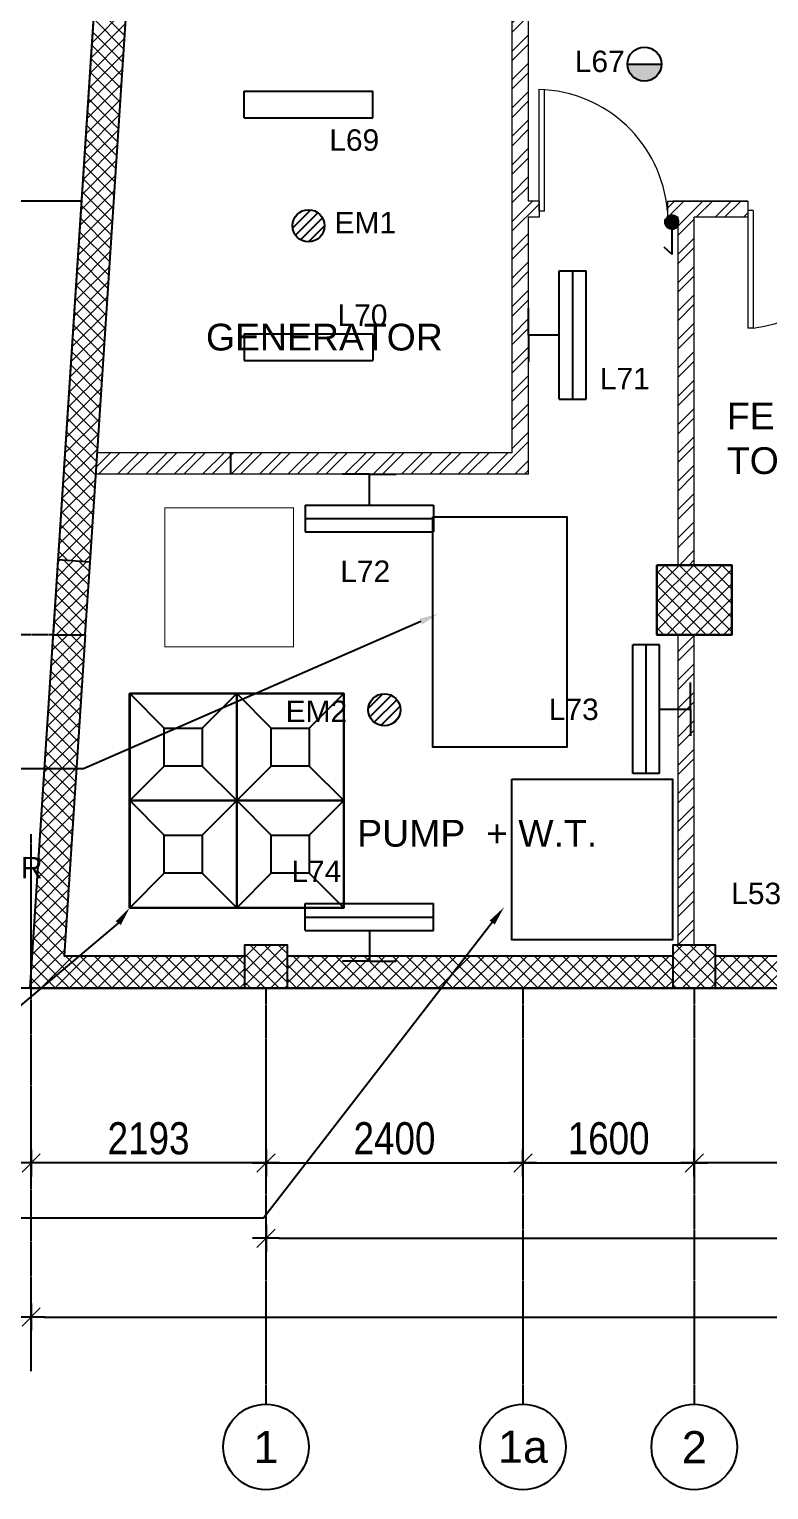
# Model space of a CAD drawing. Header units: inches. Extents: x 1217570 to 1674444, y 326920 to 480291.
# Drawn here: x 1438138 to 1445046, y 334872 to 348516 of the extents above; entities that cross this region are included whole.
import ezdxf
from ezdxf.enums import TextEntityAlignment as Align

# ---------------------------------------------------------------- set-up
doc = ezdxf.new("R2010")
doc.units = ezdxf.units.IN
doc.header["$MEASUREMENT"] = 0
for name, pattern in [('CENTER', [50.8, 31.75, -6.35, 6.35, -6.35]), ('DASHED', [19.05, 12.7, -6.35]), ('DOT2', [3.175, 0, -3.175])]:
    doc.linetypes.add(name, pattern=pattern)
for name, color, linetype in [('01- Low voltage', 7, 'Continuous'), ('Axis', 9, 'CENTER'), ('dim-axis', 254, 'Continuous'), ('FFNEW', 252, 'Continuous'), ('LIGHT', 151, 'Continuous'), ('P-FIRE-TXT', 181, 'Continuous'), ('P-PIPE-CWS', 80, 'Continuous'), ('P-PIPE-DRA', 40, 'Continuous'), ('S-COL', 210, 'Continuous'), ('S-WALL', 1, 'Continuous'), ('TEXT', 181, 'Continuous'), ('VP', 8, 'Continuous'), ('WS-PIPE-EQP', 6, 'Continuous')]:
    doc.layers.add(name, color=color, linetype=linetype)
for name, color, linetype, lineweight in [('A-BLOCK', 43, 'Continuous', 13), ('A-DOOR', 10, 'Continuous', 15), ('A-HATCH CONCRETE', 254, 'Continuous', 5), ('wall hatch', 252, 'Continuous', 0)]:
    doc.layers.add(name, color=color, linetype=linetype, lineweight=lineweight)
doc.styles.add('ARIAL', font='ARIALN.TTF')
doc.styles.add('style1', font='arial.ttf')
doc.dimstyles.new('DIM-100', dxfattribs={"dimscale": 150, "dimtxt": 2, "dimasz": 1, "dimexe": 0.75, "dimexo": 1, "dimgap": 0.5, "dimtad": 1, "dimdec": 0, "dimzin": 11, "dimdsep": 46, "dimtxsty": 'ARIAL', "dimblk": 'R', "dimcen": 2.5, "dimdle": 1, "dimclrd": 256, "dimclre": 256, "dimclrt": 256, "dimazin": 0, "dimtfac": 1, "dimtdec": 0, "dimtix": 1, "dimtmove": 2, "dimatfit": 3, "dimldrblk": 'R', "dimtolj": 1, "dimtzin": 3, "dimlwd": -1, "dimlwe": 13, "dimarcsym": 0})
pattern_1 = [(45, (1337614.36, 312749.91), (-132.58252, 132.58252), []), (45, (1337702.74, 312749.91), (-132.58252, 132.58252), [])]
pattern_2 = [(45, (1337614.36, 312749.915), (-66.29126, 66.29126), []), (135, (1337614.36, 312749.915), (-66.29126, -66.29126), [])]

# ---------------------------------------------------------------- blocks, each defined once
blk = doc.blocks.new('R')
for p, q in [((-1.05, 0), (1.05, 0)), ((0, -1.05), (0, 1.05))]:
    blk.add_line(p, q)
at = {"color": 4, "lineweight": 13}
blk.add_line((-0.71, -0.71), (0.71, 0.71), dxfattribs=at)
blk = doc.blocks.new('*D141')
at = {"layer": 'Defpoints', "color": 0, "transparency": 16777216}
for p in [(1422494, 561167), (1424094, 561167), (1424094, 560825)]:
    blk.add_point(p, dxfattribs=at)
at = {"layer": 'dim-axis', "color": 251, "linetype": 'DOT2', "lineweight": 13, "transparency": 16777216}
for p, q in [((1422494, 561017), (1422494, 560712)), ((1424094, 561017), (1424094, 560712))]:
    blk.add_line(p, q, dxfattribs=at)
at = {"layer": 'dim-axis', "color": 251, "transparency": 16777216}
blk.add_line((1422614, 560825), (1423974, 560825), dxfattribs=at)
at = {"layer": 'dim-axis', "color": 251, "transparency": 16777216, "xscale": 120, "yscale": 120, "zscale": 120, "rotation": 180}
blk.add_blockref('R', (1422494, 560825), dxfattribs=at)
at = {"layer": 'dim-axis', "color": 251, "transparency": 16777216, "xscale": 120, "yscale": 120, "zscale": 120}
blk.add_blockref('R', (1424094, 560825), dxfattribs=at)
at = {"layer": 'dim-axis', "color": 251, "transparency": 16777216, "insert": (1423294, 561053), "char_height": 300, "attachment_point": 5, "style": 'ARIAL'}
blk.add_mtext('\\A1;1600', dxfattribs=at)
blk = doc.blocks.new('*D164')
at = {"layer": 'Defpoints', "color": 0, "transparency": 16777216}
for p in [(1468019, 560121), (1420094, 560045), (1468019, 560045)]:
    blk.add_point(p, dxfattribs=at)
at = {"layer": 'dim-axis', "color": 251, "linetype": 'DOT2', "lineweight": 13, "transparency": 16777216}
for p, q in [((1420094, 560195), (1420094, 560233)), ((1468019, 560195), (1468019, 560233))]:
    blk.add_line(p, q, dxfattribs=at)
at = {"layer": 'dim-axis', "color": 251, "transparency": 16777216}
blk.add_line((1420214, 560121), (1467899, 560121), dxfattribs=at)
at = {"layer": 'dim-axis', "color": 251, "transparency": 16777216, "xscale": 120, "yscale": 120, "zscale": 120, "rotation": 180}
blk.add_blockref('R', (1420094, 560121), dxfattribs=at)
at = {"layer": 'dim-axis', "color": 251, "transparency": 16777216, "xscale": 120, "yscale": 120, "zscale": 120}
blk.add_blockref('R', (1468019, 560121), dxfattribs=at)
at = {"layer": 'dim-axis', "color": 251, "transparency": 16777216, "insert": (1444057, 560349), "char_height": 300, "attachment_point": 5, "style": 'ARIAL'}
blk.add_mtext('\\A1;47925', dxfattribs=at)
blk = doc.blocks.new('*D165')
at = {"layer": 'Defpoints', "color": 0, "transparency": 16777216}
for p in [(1417901, 559309), (1468019, 559385), (1468019, 559309)]:
    blk.add_point(p, dxfattribs=at)
at = {"layer": 'dim-axis', "color": 251, "linetype": 'DOT2', "lineweight": 13, "transparency": 16777216}
for p, q in [((1417901, 559459), (1417901, 559497)), ((1468019, 559459), (1468019, 559497))]:
    blk.add_line(p, q, dxfattribs=at)
at = {"layer": 'dim-axis', "color": 251, "transparency": 16777216}
blk.add_line((1418021, 559385), (1467899, 559385), dxfattribs=at)
at = {"layer": 'dim-axis', "color": 251, "transparency": 16777216, "xscale": 120, "yscale": 120, "zscale": 120, "rotation": 180}
blk.add_blockref('R', (1417901, 559385), dxfattribs=at)
at = {"layer": 'dim-axis', "color": 251, "transparency": 16777216, "xscale": 120, "yscale": 120, "zscale": 120}
blk.add_blockref('R', (1468019, 559385), dxfattribs=at)
at = {"layer": 'dim-axis', "color": 251, "transparency": 16777216, "insert": (1442960, 559613), "char_height": 300, "attachment_point": 5, "style": 'ARIAL'}
blk.add_mtext('\\A1;50118', dxfattribs=at)
blk = doc.blocks.new('*D182')
at = {"layer": 'Defpoints', "color": 0, "transparency": 16777216}
for p in [(1418810, 597585), (1420642, 597441), (1417901, 562459)]:
    blk.add_point(p, dxfattribs=at)
at = {"layer": 'dim-axis', "color": 251, "transparency": 16777216}
blk.add_line((1416079, 562722), (1418801, 597465), dxfattribs=at)
at = {"layer": 'dim-axis', "color": 251, "linetype": 'DOT2', "lineweight": 13, "transparency": 16777216}
for p, q in [((1420492, 597453), (1418698, 597594)), ((1417752, 562470), (1415957, 562611))]:
    blk.add_line(p, q, dxfattribs=at)
at = {"layer": 'dim-axis', "color": 251, "transparency": 16777216, "xscale": 120, "yscale": 120, "zscale": 120}
for p, rotation in [((1418810, 597585), 85.52071850426807), ((1416070, 562602), 265.5207185042681)]:
    blk.add_blockref('R', p, dxfattribs=dict(at, rotation=rotation))
at = {"layer": 'dim-axis', "color": 251, "transparency": 16777216, "insert": (1417212, 580111), "char_height": 300, "attachment_point": 5, "rotation": 85.5207, "style": 'ARIAL'}
blk.add_mtext('\\A1;35090', dxfattribs=at)
blk = doc.blocks.new('*D181')
at = {"layer": 'Defpoints', "color": 0, "transparency": 16777216}
for p in [(1420094, 561773), (1417901, 561388), (1417901, 560825)]:
    blk.add_point(p, dxfattribs=at)
at = {"layer": 'dim-axis', "color": 251, "linetype": 'DOT2', "lineweight": 13, "transparency": 16777216}
for p, q in [((1420094, 561623), (1420094, 560712)), ((1417901, 561238), (1417901, 560712))]:
    blk.add_line(p, q, dxfattribs=at)
at = {"layer": 'dim-axis', "color": 251, "transparency": 16777216}
blk.add_line((1419974, 560825), (1418021, 560825), dxfattribs=at)
at = {"layer": 'dim-axis', "color": 251, "transparency": 16777216, "xscale": 120, "yscale": 120, "zscale": 120, "rotation": 180}
blk.add_blockref('R', (1417901, 560825), dxfattribs=at)
at = {"layer": 'dim-axis', "color": 251, "transparency": 16777216, "xscale": 120, "yscale": 120, "zscale": 120}
blk.add_blockref('R', (1420094, 560825), dxfattribs=at)
at = {"layer": 'dim-axis', "color": 251, "transparency": 16777216, "insert": (1418997, 561053), "char_height": 300, "attachment_point": 5, "style": 'ARIAL'}
blk.add_mtext('\\A1;2193', dxfattribs=at)
blk = doc.blocks.new('*D172')
at = {"layer": 'Defpoints', "color": 0, "transparency": 16777216}
for p in [(1424094, 561773), (1428094, 561773), (1424094, 560825)]:
    blk.add_point(p, dxfattribs=at)
at = {"layer": 'dim-axis', "color": 251, "linetype": 'DOT2', "lineweight": 13, "transparency": 16777216}
for p, q in [((1424094, 561623), (1424094, 560712)), ((1428094, 561623), (1428094, 560712))]:
    blk.add_line(p, q, dxfattribs=at)
at = {"layer": 'dim-axis', "color": 251, "transparency": 16777216}
blk.add_line((1427974, 560825), (1424214, 560825), dxfattribs=at)
at = {"layer": 'dim-axis', "color": 251, "transparency": 16777216, "xscale": 120, "yscale": 120, "zscale": 120, "rotation": 180}
blk.add_blockref('R', (1424094, 560825), dxfattribs=at)
at = {"layer": 'dim-axis', "color": 251, "transparency": 16777216, "xscale": 120, "yscale": 120, "zscale": 120}
blk.add_blockref('R', (1428094, 560825), dxfattribs=at)
at = {"layer": 'dim-axis', "color": 251, "transparency": 16777216, "insert": (1426094, 561053), "char_height": 300, "attachment_point": 5, "style": 'ARIAL'}
blk.add_mtext('\\A1;4000', dxfattribs=at)
blk = doc.blocks.new('*D173')
at = {"layer": 'Defpoints', "color": 0, "transparency": 16777216}
for p in [(1420094, 561773), (1422494, 561773), (1422494, 560825)]:
    blk.add_point(p, dxfattribs=at)
at = {"layer": 'dim-axis', "color": 251, "linetype": 'DOT2', "lineweight": 13, "transparency": 16777216}
for p, q in [((1420094, 561623), (1420094, 560712)), ((1422494, 561623), (1422494, 560712))]:
    blk.add_line(p, q, dxfattribs=at)
at = {"layer": 'dim-axis', "color": 251, "transparency": 16777216}
blk.add_line((1420214, 560825), (1422374, 560825), dxfattribs=at)
at = {"layer": 'dim-axis', "color": 251, "transparency": 16777216, "xscale": 120, "yscale": 120, "zscale": 120, "rotation": 180}
blk.add_blockref('R', (1420094, 560825), dxfattribs=at)
at = {"layer": 'dim-axis', "color": 251, "transparency": 16777216, "xscale": 120, "yscale": 120, "zscale": 120}
blk.add_blockref('R', (1422494, 560825), dxfattribs=at)
at = {"layer": 'dim-axis', "color": 251, "transparency": 16777216, "insert": (1421294, 561053), "char_height": 300, "attachment_point": 5, "style": 'ARIAL'}
blk.add_mtext('\\A1;2400', dxfattribs=at)
blk = doc.blocks.new('SDGTFHHD')
at = {"layer": 'A-HATCH CONCRETE'}
h = blk.add_hatch(dxfattribs=at)
h.set_pattern_fill('ANSI37', color=254, scale=750)
h.set_pattern_definition(pattern_2)
h.paths.add_polyline_path([(1345019, 724537), (1345320, 724537), (1345365, 725216), (1345065, 725235)])
h = blk.add_hatch(dxfattribs=at)
h.set_pattern_fill('ANSI37', color=254, scale=750)
h.set_pattern_definition(pattern_2)
h.paths.add_polyline_path([(1350658, 725187), (1350658, 724537), (1351358, 724537), (1351358, 725187)])
h = blk.add_hatch(dxfattribs=at)
h.set_pattern_fill('ANSI37', color=254, scale=750)
h.set_pattern_definition(pattern_2)
h.paths.add_polyline_path([(1346808, 721237), (1347208, 721237), (1347208, 721637), (1346808, 721637)])
h = blk.add_hatch(dxfattribs=at)
h.set_pattern_fill('ANSI37', color=254, scale=750)
h.set_pattern_definition([(45, (1337613.73, 312749.915), (-66.29126, 66.29126), []), (135, (1337613.73, 312749.915), (-66.29126, -66.29126), [])])
h.paths.add_polyline_path([(1350807, 721237), (1351207, 721237), (1351207, 721637), (1350807, 721637)])
at = {"layer": 'wall hatch', "ltscale": 500}
h = blk.add_hatch(dxfattribs=at)
h.set_pattern_fill('ANSI32', color=254, scale=500)
h.set_pattern_definition([(45, (1337614.33, 312749.89), (-132.58252, 132.58252), []), (45, (1337702.72, 312749.89), (-132.58252, 132.58252), [])])
h.paths.add_polyline_path([(1345431, 726237), (1345418, 726037), (1349457, 726037), (1349457, 728437), (1349558, 728437), (1349558, 728587), (1349458, 728587), (1349457, 730387), (1349307, 730387), (1349307, 726237)])
h = blk.add_hatch(dxfattribs=at)
h.set_pattern_fill('ANSI32', color=254, scale=500)
h.set_pattern_definition(pattern_1)
h.paths.add_polyline_path([(1351008, 728437), (1351508, 728437), (1351508, 728588), (1350972, 728587), (1350757, 728587), (1350757, 728437), (1350858, 728437), (1350858, 725187), (1351008, 725183)])
h = blk.add_hatch(dxfattribs=at)
h.set_pattern_fill('ANSI32', color=254, scale=500)
h.set_pattern_definition(pattern_1)
h.paths.add_polyline_path([(1351008, 724537), (1350858, 724537), (1350858, 721587), (1351008, 721587)])
at = {"layer": 'A-BLOCK', "color": 254, "ltscale": 100}
for p, q in [((1349308, 726237), (1349308, 730387)), ((1349458, 728587), (1349458, 730387)), ((1349558, 728587), (1349458, 728587)), ((1349558, 728587), (1349558, 728437)), ((1350757, 728587), (1350757, 728437)), ((1350757, 728587), (1351508, 728587)), ((1350972, 728587), (1350807, 728587)), ((1351508, 728587), (1350972, 728587)), ((1351508, 728587), (1351508, 728437)), ((1349558, 728437), (1349457, 728437)), ((1349458, 726037), (1349458, 728437)), ((1350858, 728437), (1350757, 728437)), ((1350858, 725187), (1350858, 728437)), ((1351008, 725187), (1351008, 728437)), ((1351508, 728437), (1351008, 728437)), ((1349308, 726237), (1345431, 726237)), ((1349458, 726037), (1345418, 726037)), ((1350858, 721637), (1350858, 724537)), ((1351008, 721637), (1351008, 724537))]:
    blk.add_line(p, q, dxfattribs=at)
at = {"layer": 'A-DOOR', "color": 254}
for p, q in [((1349558, 728494), (1349558, 729632)), ((1349608, 728494), (1349608, 729632)), ((1349608, 728494), (1349558, 728494)), ((1351508, 728500), (1351508, 727402)), ((1351558, 728500), (1351508, 728500)), ((1351558, 728500), (1351558, 727402)), ((1351558, 727402), (1351508, 727402))]:
    blk.add_line(p, q, dxfattribs=at)
for centre, radius, start, end in [((1349524, 728394), 1237, 4.6791, 88.4526), ((1351425, 728580), 1186, 276.4333, 356.1269)]:
    blk.add_arc(centre, radius, start, end, dxfattribs=at)
at = {"layer": 'A-HATCH CONCRETE', "color": 254, "linetype": 'Continuous'}
for p, q in [((1345381, 730064), (1345703, 730386)), ((1345686, 730135), (1345404, 730417)), ((1345372, 729922), (1345693, 730244)), ((1345678, 730011), (1345396, 730293)), ((1345362, 729780), (1345684, 730102)), ((1345670, 729886), (1345388, 730169)), ((1345353, 729638), (1345675, 729960)), ((1345662, 729762), (1345380, 730044)), ((1345344, 729496), (1345666, 729818)), ((1345654, 729638), (1345372, 729920)), ((1345335, 729355), (1345656, 729676)), ((1345646, 729513), (1345363, 729795)), ((1345629, 729264), (1345347, 729546)), ((1345637, 729389), (1345355, 729671)), ((1345325, 729213), (1345647, 729534)), ((1345621, 729140), (1345339, 729422)), ((1345316, 729071), (1345638, 729393)), ((1345613, 729015), (1345331, 729298)), ((1345307, 728929), (1345628, 729251)), ((1345605, 728891), (1345323, 729173)), ((1345297, 728787), (1345619, 729109)), ((1345597, 728767), (1345314, 729049)), ((1345288, 728645), (1345610, 728967)), ((1345588, 728642), (1345306, 728924)), ((1345279, 728503), (1345600, 728825)), ((1345580, 728518), (1345298, 728800)), ((1345269, 728361), (1345591, 728683)), ((1345572, 728393), (1345290, 728675)), ((1345260, 728220), (1345582, 728541)), ((1345564, 728269), (1345282, 728551)), ((1345251, 728078), (1345573, 728399)), ((1345556, 728144), (1345274, 728427)), ((1345242, 727936), (1345563, 728258)), ((1345540, 727896), (1345257, 728178)), ((1345548, 728020), (1345266, 728302)), ((1345232, 727794), (1345554, 728116)), ((1345531, 727771), (1345249, 728053)), ((1345223, 727652), (1345545, 727974)), ((1345523, 727647), (1345241, 727929)), ((1345214, 727510), (1345535, 727832)), ((1345515, 727522), (1345233, 727804)), ((1345204, 727368), (1345526, 727690)), ((1345507, 727398), (1345225, 727680)), ((1345195, 727226), (1345517, 727548)), ((1345499, 727273), (1345217, 727556)), ((1345186, 727085), (1345508, 727406)), ((1345491, 727149), (1345208, 727431)), ((1345176, 726943), (1345498, 727264)), ((1345482, 727025), (1345200, 727307)), ((1345167, 726801), (1345489, 727122)), ((1345474, 726900), (1345192, 727182)), ((1345158, 726659), (1345480, 726981)), ((1345466, 726776), (1345184, 727058)), ((1345149, 726517), (1345470, 726839)), ((1345450, 726527), (1345168, 726809)), ((1345458, 726651), (1345176, 726933)), ((1345139, 726375), (1345461, 726697)), ((1345442, 726402), (1345160, 726685)), ((1345130, 726233), (1345452, 726555)), ((1345434, 726278), (1345151, 726560)), ((1345121, 726091), (1345442, 726413)), ((1345425, 726154), (1345143, 726436)), ((1345111, 725949), (1345433, 726271)), ((1345417, 726029), (1345135, 726311)), ((1345102, 725808), (1345424, 726129)), ((1345409, 725905), (1345127, 726187)), ((1345401, 725780), (1345119, 726062)), ((1345093, 725666), (1345415, 725987)), ((1345393, 725656), (1345111, 725938)), ((1345084, 725524), (1345405, 725846)), ((1345385, 725531), (1345102, 725814)), ((1345074, 725382), (1345396, 725704)), ((1345376, 725407), (1345094, 725689)), ((1345065, 725240), (1345387, 725562)), ((1345368, 725283), (1345086, 725565)), ((1345156, 725229), (1345070, 725316)), ((1345298, 725220), (1345078, 725440)), ((1345185, 725228), (1345377, 725420)), ((1345062, 725191), (1345062, 725191)), ((1345309, 725219), (1345368, 725278)), ((1345054, 725066), (1345054, 725067)), ((1345056, 725098), (1345056, 725099)), ((1345359, 725136), (1345359, 725137)), ((1345361, 725157), (1345360, 725158)), ((1345046, 724942), (1345045, 724943)), ((1345046, 724956), (1345047, 724957)), ((1345344, 724909), (1345344, 724909)), ((1345349, 724994), (1345350, 724995)), ((1345353, 725033), (1345352, 725034)), ((1345038, 724818), (1345037, 724818)), ((1345037, 724814), (1345038, 724815)), ((1345336, 724784), (1345336, 724785)), ((1345340, 724852), (1345341, 724853)), ((1345028, 724673), (1345028, 724673)), ((1345030, 724693), (1345029, 724694)), ((1345328, 724660), (1345328, 724660)), ((1345331, 724711), (1345332, 724711)), ((1345000, 724247), (1345290, 724537)), ((1345009, 724389), (1345157, 724537)), ((1345018, 724531), (1345025, 724537)), ((1345022, 724569), (1345021, 724569)), ((1345303, 724287), (1345053, 724537)), ((1345311, 724412), (1345186, 724537)), ((1345319, 724536), (1345318, 724537)), ((1345322, 724569), (1345322, 724569)), ((1344991, 724105), (1345312, 724427)), ((1345295, 724163), (1345013, 724445)), ((1344981, 723963), (1345303, 724285)), ((1345287, 724038), (1345005, 724320)), ((1344972, 723821), (1345294, 724143)), ((1345279, 723914), (1344997, 724196)), ((1344963, 723679), (1345284, 724001)), ((1345262, 723665), (1344980, 723947)), ((1345271, 723789), (1344988, 724072)), ((1344953, 723538), (1345275, 723859)), ((1345254, 723541), (1344972, 723823)), ((1344944, 723396), (1345266, 723717)), ((1345246, 723416), (1344964, 723698)), ((1344935, 723254), (1345256, 723575)), ((1345238, 723292), (1344956, 723574)), ((1344925, 723112), (1345247, 723434)), ((1345230, 723167), (1344948, 723449)), ((1344916, 722970), (1345238, 723292)), ((1345222, 723043), (1344939, 723325)), ((1344907, 722828), (1345229, 723150)), ((1345213, 722918), (1344931, 723201)), ((1344898, 722686), (1345219, 723008)), ((1345205, 722794), (1344923, 723076)), ((1344888, 722544), (1345210, 722866)), ((1345197, 722670), (1344915, 722952)), ((1344879, 722402), (1345201, 722724)), ((1345189, 722545), (1344907, 722827)), ((1344870, 722261), (1345191, 722582)), ((1345173, 722296), (1344891, 722578)), ((1345181, 722421), (1344899, 722703)), ((1345165, 722172), (1344882, 722454)), ((1344860, 722119), (1345182, 722440)), ((1345156, 722047), (1344874, 722330)), ((1344851, 721977), (1345173, 722299)), ((1345148, 721923), (1344866, 722205)), ((1344842, 721835), (1345164, 722157)), ((1345140, 721798), (1344858, 722081)), ((1344833, 721693), (1345154, 722015)), ((1345132, 721674), (1344850, 721956)), ((1344823, 721551), (1345145, 721873)), ((1345124, 721550), (1344842, 721832)), ((1344814, 721409), (1345136, 721731)), ((1345304, 721237), (1344833, 721707)), ((1344805, 721267), (1345126, 721589)), ((1345171, 721237), (1344825, 721583)), ((1344907, 721237), (1345207, 721537)), ((1345039, 721237), (1345339, 721537)), ((1345436, 721237), (1345136, 721537)), ((1345172, 721237), (1345472, 721537)), ((1345569, 721237), (1345269, 721537)), ((1345304, 721237), (1345604, 721537)), ((1345702, 721237), (1345402, 721537)), ((1345437, 721237), (1345737, 721537)), ((1345834, 721237), (1345534, 721537)), ((1345570, 721237), (1345870, 721537)), ((1345967, 721237), (1345667, 721537)), ((1345702, 721237), (1346002, 721537)), ((1346099, 721237), (1345799, 721537)), ((1345835, 721237), (1346135, 721537)), ((1346232, 721237), (1345932, 721537)), ((1345967, 721237), (1346267, 721537)), ((1346365, 721237), (1346065, 721537)), ((1346100, 721237), (1346400, 721537)), ((1346497, 721237), (1346197, 721537)), ((1346232, 721237), (1346532, 721537)), ((1346630, 721237), (1346330, 721537)), ((1346365, 721237), (1346665, 721537)), ((1346762, 721237), (1346462, 721537)), ((1346498, 721237), (1346798, 721537)), ((1346808, 721324), (1346595, 721537)), ((1346808, 721457), (1346727, 721537)), ((1347208, 721417), (1347328, 721537)), ((1347208, 721284), (1347461, 721537)), ((1347558, 721237), (1347258, 721537)), ((1347293, 721237), (1347593, 721537)), ((1347690, 721237), (1347390, 721537)), ((1347426, 721237), (1347726, 721537)), ((1347823, 721237), (1347523, 721537)), ((1347558, 721237), (1347858, 721537)), ((1347956, 721237), (1347656, 721537)), ((1347691, 721237), (1347991, 721537)), ((1348088, 721237), (1347788, 721537)), ((1347823, 721237), (1348123, 721537)), ((1348221, 721237), (1347921, 721537)), ((1347956, 721237), (1348256, 721537)), ((1348353, 721237), (1348053, 721537)), ((1348089, 721237), (1348389, 721537)), ((1348486, 721237), (1348186, 721537)), ((1348221, 721237), (1348521, 721537)), ((1348618, 721237), (1348318, 721537)), ((1348354, 721237), (1348654, 721537)), ((1348751, 721237), (1348451, 721537)), ((1348486, 721237), (1348786, 721537)), ((1348884, 721237), (1348584, 721537)), ((1348619, 721237), (1348919, 721537)), ((1349016, 721237), (1348716, 721537)), ((1348752, 721237), (1349052, 721537)), ((1349149, 721237), (1348849, 721537)), ((1348884, 721237), (1349184, 721537)), ((1349281, 721237), (1348981, 721537)), ((1349017, 721237), (1349317, 721537)), ((1349414, 721237), (1349114, 721537)), ((1349149, 721237), (1349449, 721537)), ((1349547, 721237), (1349247, 721537)), ((1349282, 721237), (1349582, 721537)), ((1349679, 721237), (1349379, 721537)), ((1349414, 721237), (1349714, 721537)), ((1349812, 721237), (1349512, 721537)), ((1349547, 721237), (1349847, 721537)), ((1349944, 721237), (1349644, 721537)), ((1349680, 721237), (1349980, 721537)), ((1350077, 721237), (1349777, 721537)), ((1349812, 721237), (1350112, 721537)), ((1350209, 721237), (1349909, 721537)), ((1349945, 721237), (1350245, 721537)), ((1350342, 721237), (1350042, 721537)), ((1350077, 721237), (1350377, 721537)), ((1350475, 721237), (1350175, 721537)), ((1350210, 721237), (1350510, 721537)), ((1350607, 721237), (1350307, 721537)), ((1350343, 721237), (1350643, 721537)), ((1350740, 721237), (1350440, 721537)), ((1350475, 721237), (1350775, 721537)), ((1350808, 721301), (1350572, 721537)), ((1350808, 721434), (1350705, 721537)), ((1351208, 721439), (1351305, 721537)), ((1351208, 721307), (1351438, 721537)), ((1351535, 721237), (1351235, 721537)), ((1351271, 721237), (1351571, 721537)), ((1351668, 721237), (1351368, 721537)), ((1351403, 721237), (1351703, 721537)), ((1351800, 721237), (1351500, 721537)), ((1351536, 721237), (1351836, 721537)), ((1351933, 721237), (1351633, 721537)), ((1351668, 721237), (1351968, 721537)), ((1345039, 721237), (1344817, 721459)), ((1346630, 721237), (1346808, 721415)), ((1347425, 721237), (1347208, 721454)), ((1350608, 721237), (1350808, 721437)), ((1351403, 721237), (1351208, 721432)), ((1344906, 721237), (1344809, 721334)), ((1346763, 721237), (1346808, 721282)), ((1347293, 721237), (1347208, 721322)), ((1350740, 721237), (1350808, 721305)), ((1351270, 721237), (1351208, 721299))]:
    blk.add_line(p, q, dxfattribs=at)
at = {"layer": 'P-PIPE-CWS', "color": 254}
for p, q in [((1345735, 723987), (1346057, 723665)), ((1346735, 723987), (1346412, 723665)), ((1346735, 723987), (1347057, 723665)), ((1347735, 723987), (1347412, 723665)), ((1346057, 723310), (1345735, 722987)), ((1346412, 723310), (1346735, 722987)), ((1347057, 723310), (1346735, 722987)), ((1347412, 723310), (1347735, 722987)), ((1345735, 722987), (1346057, 722665)), ((1346735, 722987), (1346412, 722665)), ((1346735, 722987), (1347057, 722665)), ((1347735, 722987), (1347412, 722665)), ((1346057, 722310), (1345735, 721987)), ((1346412, 722310), (1346735, 721987)), ((1347057, 722310), (1346735, 721987)), ((1347412, 722310), (1347735, 721987))]:
    blk.add_line(p, q, dxfattribs=at)
at = {"layer": 'P-PIPE-CWS', "color": 254, "transparency": 33554687}
blk.add_lwpolyline([(1345734, 723987), (1347734, 723987), (1347734, 721987), (1345734, 721987)], close=True, dxfattribs=at)
blk.add_lwpolyline([(1345734, 723987), (1347734, 723987), (1347734, 721987), (1345734, 721987)], close=True, dxfattribs=at)
at = {"layer": 'P-PIPE-CWS', "color": 254}
for points in [[(1345735, 722987), (1346735, 722987), (1346735, 723987), (1345735, 723987)], [(1346735, 722987), (1347735, 722987), (1347735, 723987), (1346735, 723987)], [(1346412, 723665), (1346412, 723310), (1346057, 723310), (1346057, 723665)], [(1347412, 723665), (1347412, 723310), (1347057, 723310), (1347057, 723665)], [(1345735, 721987), (1346735, 721987), (1346735, 722987), (1345735, 722987)], [(1346735, 721987), (1347735, 721987), (1347735, 722987), (1346735, 722987)], [(1346412, 722665), (1346412, 722310), (1346057, 722310), (1346057, 722665)], [(1347412, 722665), (1347412, 722310), (1347057, 722310), (1347057, 722665)]]:
    blk.add_lwpolyline(points, close=True, dxfattribs=at)
at = {"layer": 'P-PIPE-DRA', "color": 254, "ltscale": 0.1}
for points in [[(1348567, 725637), (1349817, 725637), (1349817, 723487), (1348567, 723487)], [(1349303, 723187), (1350803, 723187), (1350803, 721687), (1349303, 721687)]]:
    blk.add_lwpolyline(points, close=True, dxfattribs=at)
for points in [[(1348453, 724660), (1345304, 723284), (1344392, 723284)], [(1345628, 721842), (1343779, 720286), (1340025, 720286)], [(1349121, 721848), (1346985, 719088), (1341007, 719088)]]:
    blk.add_lwpolyline(points, dxfattribs=at)
for points in [[(1348441, 724687), (1348618, 724732), (1348465, 724632)], [(1345604, 721860), (1345735, 721987), (1345652, 721825)], [(1349097, 721867), (1349231, 721991), (1349144, 721830)]]:
    blk.add_solid(points, dxfattribs=at)
at = {"layer": 'S-COL', "color": 254}
blk.add_lwpolyline([(1345019, 724537), (1345320, 724537), (1345365, 725216), (1345065, 725235)], close=True, dxfattribs=at)
at = {"layer": 'S-COL', "color": 254, "linetype": 'ByBlock'}
for points in [[(1350658, 725187), (1350658, 724537), (1351358, 724537), (1351358, 725187)], [(1346808, 721237), (1347208, 721237), (1347208, 721637), (1346808, 721637)], [(1350807, 721237), (1351207, 721237), (1351207, 721637), (1350807, 721637)]]:
    blk.add_lwpolyline(points, close=True, dxfattribs=at)
at = {"layer": 'S-WALL', "color": 254}
for points in [[(1347098, 756262), (1347098, 756262), (1344803, 721237), (1394933, 721237), (1396724, 749180), (1382759, 751173)], [(1345721, 730669), (1345364, 725216)], [(1345319, 724537), (1345123, 721537), (1346808, 721537)], [(1347208, 721537), (1350808, 721537)], [(1351208, 721537), (1354808, 721537)]]:
    blk.add_lwpolyline(points, dxfattribs=at)
at = {"layer": 'VP', "color": 254, "ltscale": 100}
blk.add_line((1346676, 726237), (1346676, 726037), dxfattribs=at)
at = {"layer": 'WS-PIPE-EQP', "color": 254, "linetype": 'DASHED', "ltscale": 20, "const_width": 10}
blk.add_lwpolyline([(1346064, 724423), (1347264, 724423), (1347264, 725723), (1346064, 725723)], close=True, dxfattribs=at)
at = {"layer": 'P-FIRE-TXT', "color": 254, "style": 'style1'}
blk.add_text('(CONCRETE PIT BY CONTRACTOR', height=200, dxfattribs=at).set_placement((1340249, 722262))
at = {"layer": 'TEXT', "color": 254, "ltscale": 0.5, "char_height": 250, "width": 4139.91, "attachment_point": 1, "style": 'style1'}
for s, insert in [('GENERATOR', (1346447, 727442)), ('FEMALE \\PTOILET', (1351312, 726705)), ('PUMP  + W.T.', (1347860, 722807))]:
    blk.add_mtext(s, dxfattribs=dict(at, insert=insert))
blk = doc.blocks.new('SF11')
at = {"layer": 'LIGHT', "color": 252}
for p, q in [((0.6, 0.25), (-0.6, 0.25)), ((-0.6, 0.25), (-0.6, 0)), ((0.6, 0.25), (0.6, 0)), ((0.6, 0), (-0.6, 0))]:
    blk.add_line(p, q, dxfattribs=at)
blk = doc.blocks.new('L-W')
at = {"layer": 'LIGHT', "color": 252}
for p, q in [((0, 0), (-0.25, 0)), ((0, -0.289), (0, 0)), ((0, 0), (0.25, 0)), ((-0.6, -0.289), (-0.6, -0.539)), ((-0.6, -0.289), (0.6, -0.289)), ((0.6, -0.289), (0.6, -0.539)), ((-0.6, -0.414), (0.6, -0.414)), ((-0.6, -0.539), (0.6, -0.539))]:
    blk.add_line(p, q, dxfattribs=at)
blk = doc.blocks.new('RD4')
at = {"layer": 'LIGHT'}
blk.add_hatch(color=252, dxfattribs=at).paths.add_polyline_path([(0.144, 0), (-0.144, 0, 1)])
at = {"layer": 'LIGHT', "color": 252}
blk.add_line((-0.144, 0), (0.144, 0), dxfattribs=at)
blk.add_circle((0, 0), 0.144, dxfattribs=at)
blk = doc.blocks.new('SGSR')
at = {"layer": 'Axis', "color": 254, "ltscale": 0.5}
for p, q in [((1418370.8, 569808.6), (1414861.2, 569808.6)), ((1418105.4, 565758.6), (1414801.5, 565758.6)), ((1417901.1, 558879.5), (1417901.1, 563896)), ((1421311.4, 562458.6), (1415604.8, 562458.6)), ((1420093.8, 562458.6), (1420093.8, 558571.5)), ((1422493.8, 562458.6), (1422493.8, 558571.5)), ((1424093.8, 562458.6), (1424093.8, 558571.5))]:
    blk.add_line(p, q, dxfattribs=at)
at = {"layer": 'Axis', "color": 254, "linetype": 'Continuous'}
for centre in [(1420093.8, 558171.5), (1422493.8, 558171.5), (1424093.8, 558171.5)]:
    blk.add_circle(centre, 400, dxfattribs=at)
at = {"layer": 'S-WALL', "color": 254}
blk.add_lwpolyline([(1417889.2, 562458.6), (1468019.2, 562458.6), (1469810.8, 590401.2), (1420184.3, 597484.1)], close=True, dxfattribs=at)
at = {"layer": 'Axis', "color": 254, "linetype": 'Continuous', "style": 'style1'}
for s, p in [('1', (1420093.8, 558171.5)), ('1a', (1422493.8, 558171.5)), ('2', (1424093.8, 558171.5))]:
    blk.add_text(s, height=300, dxfattribs=at).set_placement(p, align=Align.MIDDLE)
at = {"layer": 'dim-axis', "color": 254}
for p1, p2, distance, picture, middle in [((1417901.1, 562458.6), (1420641.6, 597441.4), 1837.1, '*D182', (1417212.3, 580111.3)), ((1420093.8, 560045.2), (1468019.2, 560045.2), 75.8, '*D164', (1444056.5, 560349.2)), ((1417901.1, 559308.9), (1468019.2, 559308.9), 75.8, '*D165', (1442960.1, 559612.8))]:
    dim = blk.add_aligned_dim(p1=p1, p2=p2, distance=distance, dimstyle='DIM-100', override={"dimasz": 0.8, "dimclrd": 251, "dimclre": 251, "dimclrt": 251}, dxfattribs=at)
    dim.commit()
    dim.dimension.update_dxf_attribs({"geometry": picture, "text_midpoint": middle})
for base, p2, picture, middle in [((1417901.1, 560824.5), (1417901.1, 561387.8), '*D181', (1418997.5, 561052.7)), ((1422493.8, 560824.5), (1422493.8, 561772.7), '*D173', (1421293.8, 561052.7))]:
    dim = blk.add_linear_dim(base=base, p1=(1420093.8, 561772.7), p2=p2, angle=180, dimstyle='DIM-100', override={"dimasz": 0.8, "dimclrd": 251, "dimclre": 251, "dimclrt": 251}, dxfattribs=at)
    dim.commit()
    dim.dimension.update_dxf_attribs({"geometry": picture, "text_midpoint": middle})
for p1, p2, picture, middle in [((1428093.8, 561772.7), (1424093.8, 561772.7), '*D172', (1426093.8, 561052.7)), ((1422493.8, 561167.4), (1424093.8, 561167.4), '*D141', (1423293.8, 561052.7))]:
    dim = blk.add_linear_dim(base=(1424093.8, 560824.5), p1=p1, p2=p2, dimstyle='DIM-100', override={"dimasz": 0.8, "dimclrd": 251, "dimclre": 251, "dimclrt": 251}, dxfattribs=at)
    dim.commit()
    dim.dimension.update_dxf_attribs({"geometry": picture, "text_midpoint": middle})

msp = doc.modelspace()

# ---------------------------------------------------------------- hatches: boundary and pattern name
at = {"layer": 'LIGHT'}
h = msp.add_hatch(dxfattribs=at)
h.set_pattern_fill('ANSI31', color=252, scale=520, angle=180, style=0)
h.set_pattern_definition([(225, (2820381.69, 1361412.734), (45.9619408, -45.9619408), [])])
h.paths.add_polyline_path([(1440597, 346680, 1), (1440896, 346680, 1)])
h = msp.add_hatch(color=252, dxfattribs=at)
edge = h.paths.add_edge_path()
edge.add_ellipse((1444142, 346719), major_axis=(36.1, -58.3), ratio=1, start_angle=-140.206, end_angle=39.794, ccw=False)
edge.add_ellipse((1444142, 346719), major_axis=(36.1, -58.3), ratio=1, start_angle=39.794, end_angle=219.794, ccw=False)
h = msp.add_hatch(dxfattribs=at)
h.set_pattern_fill('ANSI31', color=252, scale=520, angle=180, style=0)
h.paths.add_polyline_path([(1441305, 342159, -1), (1441604, 342159, -1)])

# ---------------------------------------------------------------- linework, layer by layer
at = {"layer": '01- Low voltage', "color": 252, "linetype": 'Continuous', "ltscale": 100}
msp.add_lwpolyline([(1444000, 343509), (1444700, 343509), (1444700, 342859), (1444000, 342859)], close=True, dxfattribs=at)
at = {"layer": 'A-BLOCK', "color": 9, "ltscale": 100}
msp.add_line((1444200, 346759), (1444100, 346759), dxfattribs=at)
at = {"layer": 'LIGHT', "color": 252}
for q in [(1444142, 346719), (1444067, 346481)]:
    msp.add_line((1444142, 346413), q, dxfattribs=at)
for centre in [(1440747, 346680), (1441455, 342159)]:
    msp.add_circle(centre, 150, dxfattribs=at)
msp.add_arc((1444142, 346719), 68.6, 161.5596, 341.5596, dxfattribs=at)

# ---------------------------------------------------------------- block references
at = {"layer": 'FFNEW', "color": 6, "linetype": 'Continuous'}
for name, p in [('SGSR', (20256, -222899)), ('SDGTFHHD', (93342, -381677))]:
    msp.add_blockref(name, p, dxfattribs=at)
at = {"layer": 'LIGHT'}
for name, p, xscale, yscale, zscale in [('RD4', (1443884, 348190), 1101.1, 1101.1, 1101.1), ('SF11', (1440747, 345422), -1000, 1000, 1000), ('L-W', (1441315, 344359), 1000, 1000, 1000)]:
    msp.add_blockref(name, p, dxfattribs=dict(at, xscale=xscale, yscale=yscale, zscale=zscale))
at = {"layer": 'LIGHT', "yscale": 1000, "zscale": 1000}
for name, p, xscale, rotation in [('SF11', (1440747, 347939), 1000, 180), ('L-W', (1442800, 345659), 1000, 90), ('L-W', (1444315, 342165), -1000, 270), ('L-W', (1441315, 339809), -1000, 180)]:
    msp.add_blockref(name, p, dxfattribs=dict(at, xscale=xscale, rotation=rotation))

# ---------------------------------------------------------------- texts
at = {"layer": 'LIGHT', "color": 252, "style": 'style1'}
for s, p in [('L67', (1443234, 348116)), ('L69', (1440941, 347381)), ('EM1', (1440990, 346609)), ('L70', (1441018, 345745)), ('L71', (1443468, 345153)), ('L72', (1441044, 343353)), ('EM2', (1440533, 342045)), ('L73', (1442991, 342063)), ('L74', (1440587, 340550)), ('L53', (1444695, 340343))]:
    msp.add_text(s, height=200, dxfattribs=at).set_placement(p)

doc.saveas('drawing.dxf')
